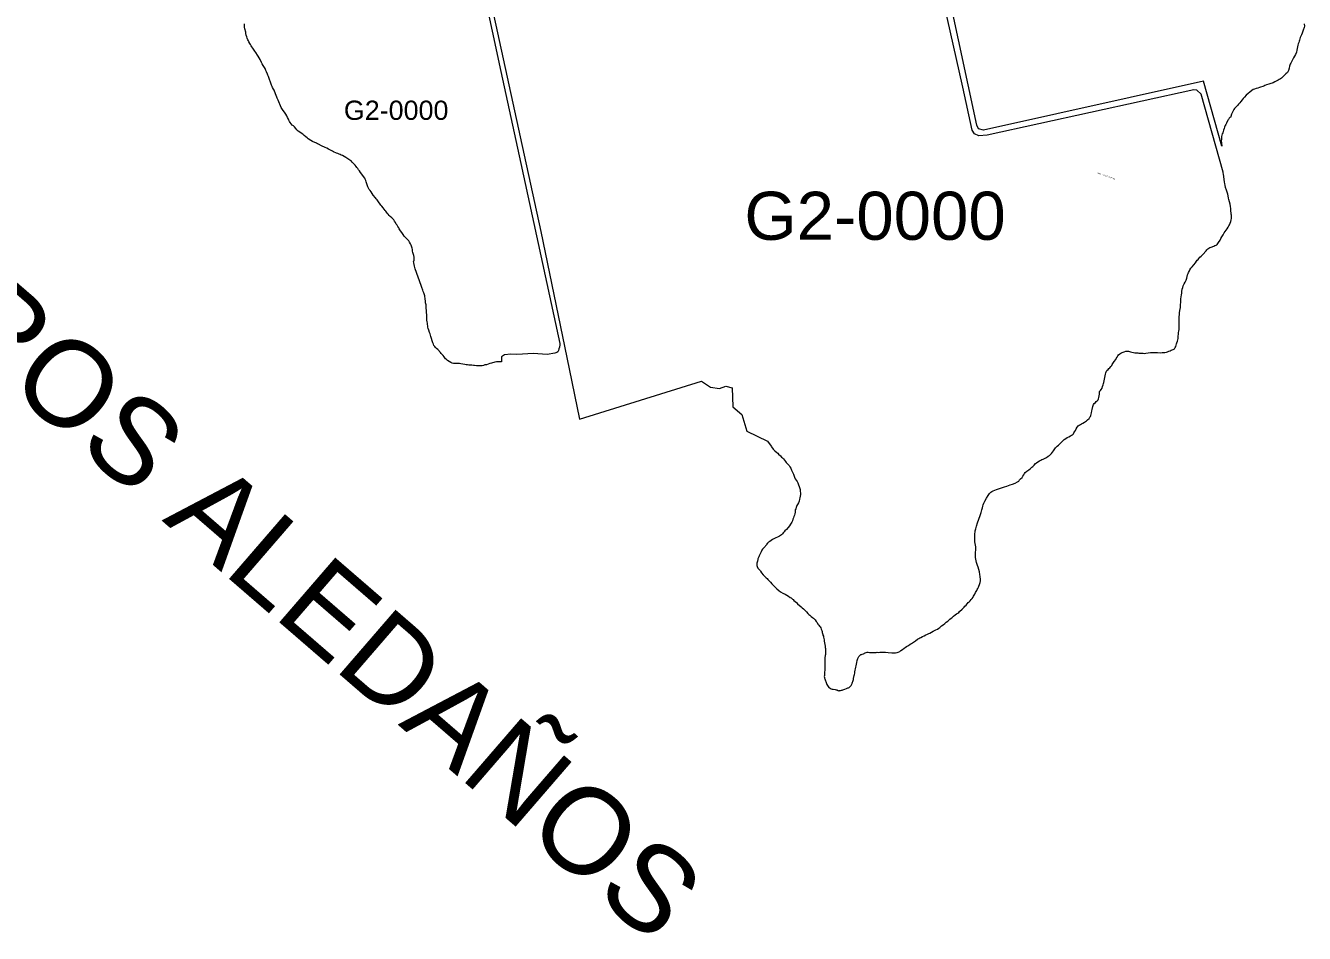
# Model space of a CAD drawing. Header units: millimetres. Extents: x -1182 to 19581, y -461 to 14363.
# Drawn here: x 6031 to 9022, y -461 to 1662 of the extents above; entities that cross this region are included whole.
import ezdxf
from ezdxf.enums import TextEntityAlignment as Align

# ---------------------------------------------------------------- set-up
doc = ezdxf.new("R2010")
doc.units = ezdxf.units.MM
doc.layers.add('Calle_id', color=7, linetype='Continuous')
doc.layers.add('Manzana_Id', color=6, linetype='Continuous')
doc.layers.add('Manzana', color=4, linetype='Continuous', lineweight=9)
doc.styles.add('Calle_Id', font='@Arial Unicode MS')
doc.styles.add('Manzana', font='@Arial Unicode MS')

msp = doc.modelspace()

# ---------------------------------------------------------------- linework, layer by layer
at = {"layer": 'Manzana'}
for points in [[(7099.2, 1809.8), (7196.8, 1358.9), (7235.9, 1180), (7296.9, 885.5), (7326.7, 741.6), (7612.1, 830.6), (7633.1, 816.4), (7653.7, 813.1), (7669, 818.3), (7683.4, 814.4), (7685.4, 770.5), (7705.8, 752.6), (7717.9, 713.2), (7766.1, 690.1), (7774.3, 678.7), (7775.2, 676.6), (7779.2, 671.3), (7783, 667.3), (7787.7, 663.8), (7789.9, 661.9), (7791.9, 659.9), (7796.2, 655.4), (7798.9, 652.9), (7801.2, 650.7), (7803.2, 648.8), (7805.5, 646), (7808, 642.8), (7810.1, 640.2), (7812.1, 638.2), (7813.9, 636.4), (7816.6, 632.8), (7818.4, 630.4), (7820.3, 627.2), (7822.6, 622.3), (7824.1, 619.1), (7825.7, 615.9), (7826.9, 613.1), (7829.4, 606.1), (7831.1, 602.2), (7833.2, 598.6), (7835.5, 595.4), (7837.1, 592.8), (7841.9, 579.2), (7842.7, 576.7), (7842.7, 572.3), (7843.1, 569.1), (7843.3, 565.7), (7841.9, 557.8), (7840.9, 554.3), (7840.1, 549.6), (7838.5, 546), (7836.3, 542.3), (7834.6, 539.3), (7833.1, 535.1), (7832.2, 532.2), (7831.2, 529.2), (7830.7, 524.4), (7830, 520), (7829, 517), (7827.8, 514), (7826.6, 510.9), (7825.3, 507.4), (7824.3, 504), (7822.7, 501), (7821.2, 498), (7819.7, 495.6), (7817.2, 491.8), (7814.2, 487.9), (7810.2, 483.7), (7807, 480.2), (7805.1, 477.8), (7803, 475.4), (7800.9, 473), (7798.8, 470.8), (7796.5, 469.2), (7794.3, 467.8), (7789.2, 465.3), (7785.8, 464), (7777.8, 459.9), (7774.3, 457.6), (7771.3, 455.6), (7768.5, 453.6), (7765.9, 451.3), (7764.3, 449.4), (7764, 449), (7764.3, 448.6), (7757.3, 440.3), (7754.7, 437.5), (7753, 435.1), (7751.4, 431.4), (7750.5, 429.5), (7749.8, 428.3), (7749.2, 426.7), (7748.5, 425.2), (7747.5, 423.4), (7746.6, 421.6), (7745.5, 419.7), (7744.7, 418), (7744.1, 416.7), (7743.7, 415.3), (7743.2, 413.1), (7742.4, 409.8), (7741.5, 405), (7741, 401), (7741.2, 399.4), (7743, 394.3), (7743.3, 393.6), (7743.5, 393.1), (7744.3, 392.4), (7744.7, 391.9), (7745.7, 391.1), (7746.7, 390.1), (7747.1, 389.6), (7748.7, 387.5), (7749.9, 385.9), (7752.3, 381.9), (7756.1, 377.5), (7760, 373.3), (7763.3, 370.2), (7765.1, 368.7), (7767.1, 366.5), (7767.9, 365.7), (7769, 364.4), (7770.6, 362.8), (7772.9, 360), (7776.4, 356.5), (7780.3, 352.3), (7784.1, 348.5), (7788.1, 344.6), (7792.4, 341.2), (7796.9, 337.9), (7802.1, 334.6), (7807.4, 332.2), (7811.6, 330), (7815.5, 327.6), (7819, 324.9), (7821.2, 323.4), (7822.8, 322.2), (7824.2, 321), (7825.8, 319.6), (7828, 317.5), (7830.9, 315.1), (7833.8, 312.6), (7836.5, 310.1), (7844.5, 302.5), (7847.3, 300.3), (7850.1, 297.9), (7853.5, 294.8), (7857, 291), (7860.3, 287.5), (7862.7, 285), (7865.3, 282.9), (7868.4, 280.4), (7871.7, 278), (7873.9, 276.2), (7875.7, 274.2), (7877.4, 272), (7880.2, 268.7), (7882.1, 265.8), (7884.1, 262.4), (7886.1, 259.5), (7887.7, 257.8), (7888.6, 257), (7889.5, 255.9), (7890.7, 253.9), (7891.9, 250.8), (7893, 247.7), (7893.8, 245.3), (7894.3, 243), (7894.7, 240.6), (7895.3, 238.4), (7895.9, 236.4), (7896.7, 234.3), (7897.4, 231.7), (7898, 228.7), (7898.5, 225.6), (7899, 222.4), (7899.4, 218.8), (7900.1, 214.9), (7900.7, 210.9), (7901.2, 208), (7901.7, 205.4), (7901.9, 200.8), (7901.9, 197.7), (7901.9, 194.5), (7901.4, 191.5), (7900.9, 188.6), (7900.7, 186.5), (7900.5, 184.9), (7900.2, 179.9), (7900, 176.7), (7899.9, 173.3), (7900.1, 170), (7900.2, 166.7), (7900.3, 163.1), (7900.2, 160), (7900.1, 157.1), (7899.9, 153.8), (7899.6, 150.9), (7899.6, 148.1), (7899.2, 144.4), (7899.1, 142), (7899, 140), (7899.1, 137.5), (7899.5, 135.9), (7900, 134), (7903.9, 123.4), (7904.7, 121.1), (7906.2, 118.6), (7907.7, 116.5), (7909.8, 114.1), (7912.3, 112.4), (7914.8, 111.3), (7917, 110.3), (7917.7, 110.1), (7919.3, 110.1), (7924.4, 109.1), (7926.7, 108.8), (7928.4, 108.4), (7929.2, 108.1), (7930.1, 107.8), (7930.6, 107.4), (7931.3, 107.2), (7932.6, 106.7), (7933.2, 106.5), (7933.9, 106.3), (7934.4, 107.1), (7935.6, 107.1), (7936.5, 107.2), (7939.3, 107.9), (7940.5, 108.2), (7942.2, 108.8), (7944.4, 109.6), (7946.8, 110.4), (7950.8, 112), (7954.3, 113.2), (7955.9, 113.7), (7957.4, 114.4), (7958.9, 115.6), (7960.4, 117.2), (7961.5, 118.7), (7962.5, 120.2), (7963.5, 121.9), (7964.1, 123.3), (7964.5, 124.1), (7965.1, 126.2), (7965.7, 128.3), (7966.3, 130.4), (7967, 132.7), (7967.6, 135.4), (7969, 141.8), (7969.6, 144.8), (7970.2, 147.9), (7970.7, 151.1), (7971.3, 154.4), (7971.9, 157.6), (7972.9, 161.3), (7973.6, 164.9), (7974.3, 169), (7975, 172.9), (7975.9, 176.9), (7976.6, 179.6), (7977.3, 181.7), (7977.9, 183.3), (7978.9, 185), (7979.8, 186.5), (7981.1, 188), (7982.6, 189.5), (7983.7, 190.3), (7984.6, 191), (7986, 191.6), (7987.3, 192.1), (7990.4, 193.2), (7991.8, 193.9), (7993.1, 194.6), (7994.7, 195.3), (7998.9, 197.1), (8001.9, 196.6), (8004.7, 196), (8009.7, 196.3), (8013.9, 195.9), (8017.1, 195.9), (8020.2, 196.3), (8022.9, 196.4), (8025.7, 196.3), (8028.6, 196.4), (8032.7, 196.7), (8036.9, 196.6), (8041.7, 196.4), (8048.5, 195.9), (8057.1, 195.5), (8065.1, 195.1), (8069, 195.6), (8072, 197), (8075.3, 198.6), (8078, 200.5), (8081.9, 203.3), (8085.6, 206.2), (8088, 207.8), (8091.4, 209.8), (8095.9, 212.5), (8100.1, 215.4), (8102.9, 217.2), (8107.6, 220.2), (8112.2, 223.6), (8116.6, 226.8), (8120.1, 229), (8122.5, 230.1), (8125, 231.3), (8128.6, 233), (8132.2, 235), (8136.5, 237.3), (8140.6, 239.1), (8143.6, 240.3), (8146, 241.4), (8149.7, 243.4), (8153.7, 245.7), (8160.1, 248.6), (8163.6, 250.7), (8166.6, 252.6), (8168.9, 254.6), (8171.1, 256.4), (8173.4, 258), (8177.1, 260.6), (8181.2, 264), (8184.3, 266.5), (8187.7, 269.3), (8190.5, 271.3), (8192.8, 273.6), (8195.9, 276.2), (8197.8, 277.9), (8201.1, 281), (8205, 284), (8208.1, 286.1), (8211.2, 288), (8213.3, 289.8), (8215.4, 291.5), (8221.2, 296.9), (8224, 299.7), (8226, 301.8), (8227.7, 304.1), (8230.4, 306.9), (8235.5, 312.8), (8237.6, 314.7), (8239.7, 317), (8242.2, 319.5), (8244.6, 322.4), (8246.7, 325.2), (8248, 327.6), (8249.6, 330.1), (8250.7, 332.4), (8252.8, 336.2), (8254, 338.5), (8255.3, 341), (8256.4, 343.4), (8258, 345.9), (8259.3, 349), (8260.5, 351.4), (8262.1, 355.1), (8263.5, 359.7), (8264.2, 363.7), (8264.4, 366.9), (8263.5, 373.6), (8262.9, 378.6), (8262.1, 384.4), (8260.5, 390), (8258.9, 395.1), (8257.6, 399.3), (8255.2, 406.1), (8254, 410.1), (8253.2, 414.2), (8252.8, 418.1), (8252.6, 422.8), (8252.7, 429.2), (8253, 436.4), (8253, 442.6), (8252.5, 446.9), (8251.6, 450.8), (8251.1, 454.8), (8250.9, 459.6), (8250.8, 465), (8250.8, 470.1), (8251.3, 474), (8251.5, 477.1), (8252.1, 480.3), (8253.4, 484.9), (8255.2, 491.1), (8257.5, 499.1), (8260.4, 507.7), (8263.1, 516.2), (8265.6, 523.5), (8267.6, 529.5), (8268.8, 534.3), (8269.7, 537.9), (8270.7, 541.5), (8272.3, 545.1), (8274.6, 550), (8278.3, 556.7), (8282.2, 562.9), (8285.2, 568), (8288.1, 570.5), (8290.5, 572.1), (8294, 574), (8298, 575.5), (8301.8, 576.8), (8306.5, 578.4), (8313.1, 580.8), (8320.5, 583.2), (8325.5, 584.8), (8333.3, 587.6), (8338.8, 589.7), (8345.1, 591.9), (8350.8, 594.6), (8353.5, 596.9), (8355.7, 599.4), (8358.1, 601.6), (8361.4, 604.9), (8363.5, 608), (8365.5, 611.7), (8366.8, 614.3), (8369, 617), (8372.2, 619.8), (8377.2, 623.4), (8381.1, 626.1), (8384.5, 628.9), (8386.6, 630.9), (8389.5, 633.8), (8392.9, 637.5), (8395.3, 639.7), (8398.5, 642), (8402.1, 644.1), (8405.4, 645.7), (8407.9, 646.8), (8410.4, 648.1), (8413.7, 649.7), (8418.4, 652.1), (8422.3, 654.6), (8425.4, 656.8), (8427.7, 658.8), (8430.3, 661.4), (8432.9, 664.7), (8435, 667.7), (8436.5, 669.9), (8438.2, 672), (8439.8, 674.2), (8441.5, 676.2), (8443.7, 678.2), (8446.5, 680.4), (8449.9, 683.5), (8453.5, 687.4), (8457, 691.1), (8460.2, 694.2), (8463.7, 696.6), (8467.2, 698.4), (8470.7, 700.5), (8474.4, 702.6), (8477, 703.8), (8479.3, 705.1), (8481.9, 706.9), (8482.6, 709.6), (8484.2, 712), (8486.2, 715.1), (8488.1, 718.6), (8490.6, 723), (8492.3, 726), (8494.7, 727.6), (8498, 729.3), (8500.4, 730.8), (8503.2, 732.1), (8507.6, 734.5), (8509.7, 736), (8511.9, 737.6), (8514.8, 739.7), (8518.3, 743.2), (8520.3, 745.9), (8521.7, 748), (8522.5, 750.4), (8523, 753.2), (8523.5, 756.2), (8524.4, 760.9), (8525, 763.9), (8527.2, 771.4), (8528.7, 775.6), (8530.3, 777.8), (8533, 780.8), (8534.9, 782.7), (8536.9, 784.3), (8539.3, 786.9), (8540.2, 789.4), (8541.1, 792.1), (8542, 795.7), (8542.4, 799.9), (8542.6, 803.4), (8542.8, 806.1), (8544.6, 808.5), (8546.4, 810.5), (8548.5, 813.7), (8549.8, 817.5), (8550.8, 822.1), (8551.8, 824.6), (8552.5, 827.2), (8553.1, 831), (8554.9, 838.7), (8555.9, 842.8), (8556.6, 846.4), (8557.2, 849.7), (8558.3, 852), (8559.8, 854.9), (8562.8, 857.9), (8564.6, 859.7), (8566.6, 861.8), (8569.3, 864.3), (8571.3, 867.1), (8572.4, 869.4), (8573.9, 871.9), (8575.3, 874.1), (8577, 876.3), (8580.7, 880.7), (8581.6, 883.3), (8583.8, 886.5), (8585.6, 889.2), (8587.3, 891.5), (8590, 894.2), (8592.5, 895.8), (8595.9, 897.6), (8600.3, 899.1), (8603.8, 900.2), (8606.5, 900.6), (8610.4, 900.3), (8615, 898.6), (8617.8, 897.8), (8622.2, 897.1), (8625.1, 896.4), (8627.8, 896.4), (8632, 896.4), (8634.8, 895.9), (8637.9, 895.8), (8641, 895.6), (8644.4, 895.4), (8647.8, 895.2), (8651.1, 895.5), (8656.6, 896.5), (8661.6, 897.1), (8664.8, 897.3), (8667.9, 897.4), (8673.8, 897.6), (8678.3, 897.1), (8684.4, 896.9), (8689.3, 897), (8692, 897.1), (8695.5, 897.5), (8698.9, 898.3), (8701.5, 899.2), (8704.8, 900.3), (8707.5, 901.4), (8710.5, 902.6), (8714.8, 904.3), (8717.7, 905.7), (8719.5, 909.1), (8720.8, 911.4), (8722, 914.2), (8722.8, 917.6), (8723.7, 919.9), (8725.1, 924.1), (8726.3, 930.4), (8726.6, 935.8), (8727.1, 940.4), (8727.6, 944.3), (8727.8, 947), (8728.6, 951.2), (8729.1, 954.6), (8728.8, 958.5), (8728.8, 963.3), (8728.9, 968.3), (8728.9, 973), (8729, 977.1), (8729, 980.5), (8729.3, 986.1), (8729.8, 990.1), (8730.7, 995.9), (8731.6, 1002.6), (8732.1, 1009.1), (8732.8, 1015.4), (8732.8, 1019.6), (8732.8, 1022.9), (8733.3, 1027.4), (8734.5, 1032.4), (8734.8, 1035.7), (8735, 1040), (8736, 1045.2), (8737.2, 1049.6), (8738.5, 1053.5), (8740.3, 1057.8), (8742.7, 1062.1), (8744.9, 1066.5), (8746.5, 1070.8), (8747.4, 1075), (8748.5, 1078.9), (8749.7, 1081.9), (8750.9, 1084.5), (8752.7, 1088.3), (8754.1, 1090.8), (8756.1, 1094.2), (8759, 1097.9), (8762.8, 1102.6), (8766.9, 1107.2), (8769.7, 1110.6), (8771.3, 1113), (8773, 1114.9), (8775, 1117.4), (8777.4, 1120), (8780.2, 1122.6), (8784.4, 1126.3), (8791.9, 1135.4), (8793.7, 1137.5), (8796, 1139.7), (8798, 1141.3), (8800.6, 1142.5), (8803.8, 1143.8), (8809.6, 1146), (8812.5, 1147.2), (8815.3, 1148.4), (8817.2, 1149.1), (8818, 1150.1), (8821.1, 1154.7), (8824.4, 1160.3), (8826.5, 1164.2), (8828.6, 1167.7), (8831.5, 1172.7), (8834.3, 1177.4), (8836.5, 1180.4), (8838.9, 1183.4), (8841, 1186.2), (8843.6, 1190.6), (8845.3, 1193.4), (8846.6, 1196), (8848.2, 1199.4), (8849.8, 1203.9), (8850.7, 1207.2), (8851.4, 1210.7), (8851.3, 1213.3), (8850.9, 1218.3), (8850.5, 1220.8), (8850.1, 1224.1), (8849.8, 1227.7), (8849.6, 1231.5), (8849.4, 1234.2), (8848.8, 1238.9), (8847.9, 1244.2), (8846.8, 1249.5), (8845.3, 1255.1), (8844.3, 1258.5), (8843.4, 1263.3), (8842.4, 1267.5), (8841.1, 1272.5), (8839.8, 1276.9), (8837.5, 1283.5), (8836.5, 1288.6), (8836, 1291.4), (8834.7, 1296.1), (8833.8, 1302.2), (8833.1, 1308.8), (8832.4, 1314.6), (8831.7, 1317.7), (8831.8, 1318.6), (8779.9, 1501.3), (8770.2, 1510.5), (8763.1, 1511.5), (8279.9, 1405.8), (8260, 1404), (8250.5, 1408.9), (8245.1, 1416.9), (8222.8, 1517.9), (8107.5, 2031.5)], [(7101.8, 1743.8), (7142.8, 1554.7), (7185.1, 1357.3), (7280.5, 918), (7280.2, 915.5), (7279.4, 910.2), (7278.1, 906.1), (7277.1, 901.9), (7276, 898.9), (7273.1, 897.1), (7268.4, 895.4), (7250.5, 893), (7218.3, 895.2), (7193.5, 893.7), (7178.7, 892.5), (7165.8, 893.1), (7151.3, 891.9), (7144.1, 887.5), (7144.1, 884.5), (7144.2, 881.1), (7144.3, 878.6), (7144.2, 875.2), (7141.1, 875.6), (7138.5, 875.6), (7135.7, 875.5), (7132.2, 875.2), (7128.7, 874.6), (7126.2, 873.9), (7123, 873), (7120.6, 872.2), (7116.9, 871.3), (7113, 870.1), (7109, 868.8), (7105.4, 868.3), (7102, 867.3), (7098.8, 866.5), (7096.1, 866), (7093.2, 865.9), (7089.7, 865.8), (7085.3, 866.3), (7081.2, 866.9), (7078.4, 867.3), (7074.9, 867.8), (7072.2, 867.8), (7067.8, 867.9), (7064.5, 868.2), (7061.1, 868.7), (7058.5, 869.3), (7054, 870.1), (7049.2, 871.1), (7046, 871.4), (7042.8, 871.8), (7038, 871.7), (7034.4, 871.4), (7031.6, 871.7), (7028.8, 872.5), (7025.2, 874.3), (7021.3, 876), (7018, 878.6), (7015.6, 880.7), (7013.4, 882.8), (7011.6, 885.2), (7010.2, 887.3), (7008, 890.6), (7005.1, 892.6), (7003.3, 894.8), (7001.6, 897.2), (6994.8, 904), (6992, 906.7), (6989.7, 908.7), (6987.8, 911), (6985.7, 913.9), (6984.7, 916.6), (6983.5, 919.9), (6981.9, 924.7), (6980.3, 930.2), (6979, 934.5), (6977.9, 938), (6977, 940.9), (6975.6, 944.3), (6974, 949.4), (6972.6, 953.8), (6972, 956.8), (6971.5, 959.9), (6971.2, 963), (6970.9, 965.7), (6970, 969.3), (6969.6, 973.3), (6969.3, 978.7), (6969.1, 985.2), (6969, 991), (6968.4, 995.2), (6968.1, 1000.7), (6968, 1004), (6967.5, 1008.8), (6966.7, 1013.7), (6966, 1018.1), (6965.7, 1021.8), (6965, 1029.8), (6964, 1032.5), (6962.4, 1036.8), (6960.8, 1039.7), (6961.1, 1039.9), (6959.9, 1043), (6957.6, 1049.3), (6955.8, 1053.7), (6941.9, 1092.8), (6940.3, 1099.3), (6939.8, 1103.3), (6939.4, 1106.7), (6938.6, 1109.9), (6938.8, 1110.6), (6939.7, 1113.5), (6939.9, 1117.6), (6939.7, 1120.4), (6939.1, 1123.8), (6938.2, 1126.3), (6937.5, 1128.8), (6936.8, 1131.5), (6936.3, 1134), (6935.9, 1138), (6935.5, 1141.5), (6933, 1148.5), (6931.5, 1151.3), (6928.8, 1155.4), (6927.1, 1158.6), (6925.1, 1160.9), (6922.6, 1163.4), (6920.5, 1165.6), (6918, 1167.8), (6916.2, 1169.6), (6914.9, 1172), (6915, 1172.4), (6914.2, 1173.5), (6912.6, 1175.6), (6910.8, 1178), (6908.1, 1181.6), (6906.4, 1184), (6904.9, 1186.5), (6903.8, 1188.8), (6901.7, 1192.3), (6900.2, 1194.8), (6898, 1197.6), (6896.3, 1200.9), (6894.2, 1204.4), (6892.4, 1207.7), (6887.2, 1212.5), (6883.4, 1215.6), (6881.7, 1217.8), (6879.2, 1220.8), (6876.8, 1223.3), (6875.4, 1225.5), (6873.8, 1227.6), (6871.9, 1229.7), (6869.8, 1232.2), (6867.1, 1235.8), (6864.1, 1239.3), (6862.2, 1241.9), (6860.5, 1244.3), (6856.7, 1249.3), (6853.2, 1254.1), (6850.9, 1256.3), (6849.2, 1258.7), (6844.3, 1265.1), (6841.6, 1269.3), (6839.1, 1273.2), (6836.9, 1276.1), (6834.2, 1278.5), (6832.9, 1281.3), (6831.8, 1284.5), (6827.8, 1296), (6827, 1299.4), (6825.5, 1302.7), (6824.3, 1305.3), (6814.4, 1318.1), (6812, 1321.8), (6809.8, 1324.6), (6807.8, 1327.8), (6806.1, 1330), (6804, 1332.5), (6801.5, 1335.6), (6799.6, 1337.6), (6797.5, 1340.2), (6795.1, 1342.6), (6792.1, 1345.2), (6789, 1347.4), (6779.7, 1353.2), (6775.9, 1355.5), (6771.9, 1357.7), (6769.3, 1358.9), (6766.9, 1359.9), (6764.4, 1361.1), (6761, 1362.3), (6758, 1363.1), (6751.5, 1366.2), (6748.8, 1368), (6745.8, 1369.7), (6742.6, 1371.2), (6739.2, 1373.1), (6735.2, 1375), (6731.7, 1376.5), (6728.5, 1378.1), (6726, 1379), (6723.1, 1380.7), (6715.8, 1384.2), (6713.4, 1385.1), (6711.1, 1386.5), (6702.1, 1390.8), (6698.4, 1392.8), (6692.3, 1396.7), (6689.4, 1399), (6686.3, 1401.8), (6682.8, 1404.9), (6679.2, 1407.5), (6675.5, 1410.4), (6672.1, 1412.5), (6668.4, 1415.2), (6665.4, 1418), (6662.8, 1421), (6660.1, 1424.6), (6657.4, 1427), (6654.6, 1429), (6652.1, 1432), (6649.7, 1435.4), (6648.3, 1437.6), (6647, 1440.5), (6645.8, 1443.1), (6643.9, 1446.9), (6642.1, 1450.5), (6639.9, 1454.2), (6638.3, 1457), (6636.2, 1459.5), (6633.5, 1463.1), (6632, 1465.6), (6629, 1469.9), (6621.5, 1487.2), (6619.3, 1491.8), (6618.4, 1494.5), (6616.9, 1497.9), (6613.4, 1508), (6612.2, 1510.6), (6610.6, 1513.4), (6608.6, 1516.6), (6607.5, 1518.9), (6605.9, 1522.6), (6599, 1542.4), (6597.6, 1545.5), (6596.5, 1547.8), (6594.6, 1553.5), (6593.3, 1556.3), (6592.4, 1558.7), (6591.2, 1561.3), (6589.8, 1563.8), (6588.4, 1566), (6586.8, 1568.2), (6584, 1572.6), (6582.5, 1575.4), (6579.3, 1582.7), (6577.4, 1586.5), (6575.3, 1590), (6573.7, 1592.8), (6569.2, 1599), (6567.3, 1601.7), (6563.9, 1606.5), (6562.2, 1608.6), (6559.8, 1612), (6558.6, 1614.6), (6557.1, 1617.3), (6555.7, 1619.6), (6553.5, 1623.3), (6552, 1626.1), (6551, 1628.7), (6549.5, 1632.4), (6548.3, 1635.6), (6547.3, 1639.5), (6546.5, 1642.8), (6545.9, 1646.2), (6543.7, 1654.1), (6543.4, 1657.6), (6542.9, 1661.7), (6542.7, 1665.8)], [(9021.3, 1666.1), (9021.8, 1660.3), (9021.1, 1657.1), (9018.8, 1651.3), (9018, 1648.7), (9016.6, 1644.1), (9014.9, 1640.2), (9013.6, 1636.9), (9012.1, 1633.5), (9010.9, 1630.4), (9010, 1627.9), (9009.3, 1625.4), (9008.4, 1622.5), (9007.4, 1619.1), (9006.4, 1615.5), (9005.4, 1611.8), (9004.6, 1608.1), (9004, 1604.2), (9003, 1599.4), (9001.2, 1594.4), (8998.5, 1589.8), (8996.4, 1586.6), (8994, 1581.8), (8992.4, 1578.1), (8990.1, 1574.1), (8988.6, 1571.3), (8987, 1566.8), (8985.7, 1561.8), (8984.4, 1557), (8982.3, 1552.3), (8978.6, 1548.5), (8974.3, 1544.7), (8970.5, 1541.4), (8967.9, 1538.8), (8965.6, 1537.2), (8963, 1535.8), (8960.2, 1534), (8952.8, 1529.9), (8948.8, 1528.2), (8940.9, 1525.4), (8938.2, 1524.4), (8933.4, 1522.8), (8929.4, 1521.4), (8927, 1520.4), (8916.7, 1516.9), (8912.6, 1515.6), (8908.9, 1514.4), (8905.2, 1513.2), (8902, 1512.1), (8898.4, 1510), (8894.1, 1506.3), (8889.9, 1502.5), (8885.8, 1498.6), (8881.7, 1494.5), (8878.6, 1491.1), (8876, 1487.8), (8873.3, 1484.5), (8870.5, 1481.2), (8867.7, 1477.9), (8865, 1474.8), (8862.1, 1471.7), (8858.4, 1467.9), (8856.7, 1465.7), (8854.1, 1460.6), (8851.6, 1454.3), (8849.5, 1449.2), (8848.5, 1447.1), (8847.6, 1447.1), (8845.9, 1445), (8844.4, 1442.4), (8842.9, 1440.3), (8839.7, 1433.4), (8837.8, 1430.6), (8836.6, 1427.9), (8834.6, 1424.1), (8833.8, 1420.9), (8832.5, 1417.5), (8831.5, 1414.2), (8830.6, 1411.2), (8829.4, 1408.3), (8828.7, 1405.4), (8828.2, 1402.3), (8827.9, 1398.9), (8827.9, 1394.3), (8827.4, 1393.2), (8828.6, 1379.6), (8786.1, 1532), (8270.9, 1417.4), (8259.6, 1420), (8255.6, 1429), (8192.4, 1723.8)]]:
    msp.add_lwpolyline(points, dxfattribs=at)

# ---------------------------------------------------------------- texts
at = {"layer": 'Calle_id', "color": 7, "style": 'Calle_Id'}
msp.add_text('1950 - CALLE PUBLICA', height=3, rotation=341.0251, dxfattribs=at).set_placement((8558.9, 1309.8, 1), align=Align.MIDDLE)
at = {"layer": 'Manzana_Id', "style": 'Manzana'}
msp.add_text('JUNTA DE GOBIERNO DE COLONIA SAN ANSELMO Y CENTROS ALEDAÑOS', height=200, rotation=319.1622, dxfattribs=at).set_placement((3724.7, 2905), align=Align.MIDDLE_CENTER)
for height, p in [(45, (6897.7, 1463.7)), (112.45, (8017.7, 1217))]:
    msp.add_text('G2-0000', height=height, dxfattribs=at).set_placement(p, align=Align.MIDDLE_CENTER)

doc.saveas('drawing.dxf')
